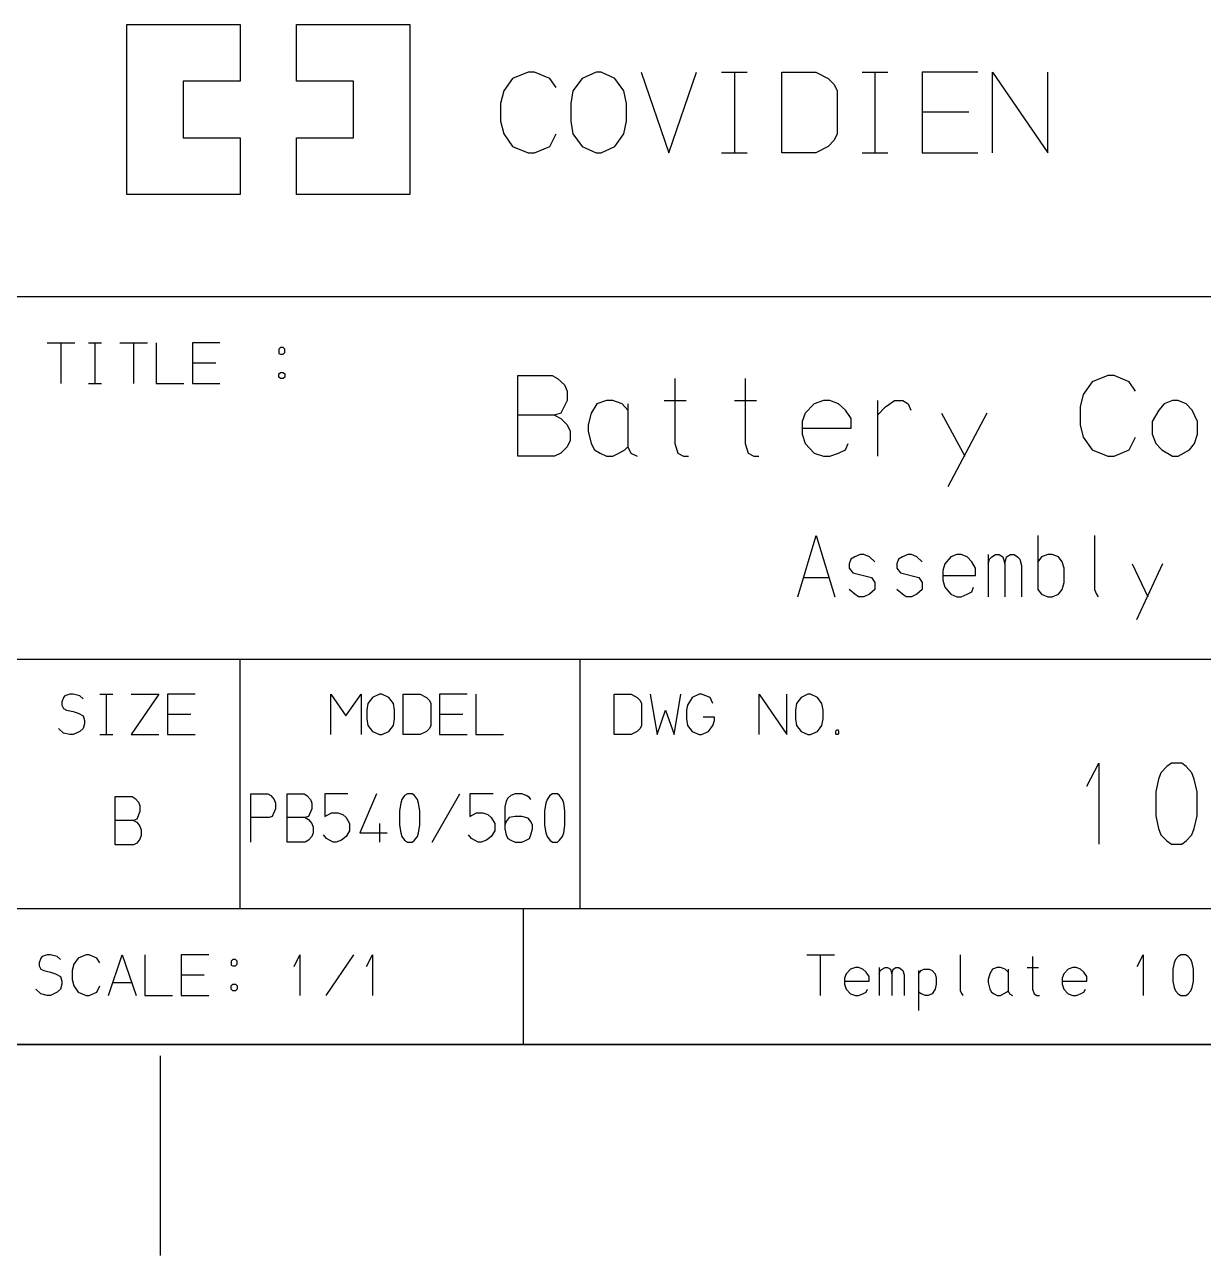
# Model space of a CAD drawing. Extents: x 0 to 1189, y 35 to 806.
# Drawn here: x 866.8 to 1009.8, y 36 to 185.4 of the extents above; entities that cross this region are included whole.
import ezdxf

# ---------------------------------------------------------------- set-up
doc = ezdxf.new("R2010")
doc.units = 0
doc.layers.add('1', color=1, linetype='CONTINUOUS')

msp = doc.modelspace()

# ---------------------------------------------------------------- linework, layer by layer
at = {"layer": '1'}
for p, q in [((879.18, 164.75), (879.18, 185.38)), ((879.18, 185.38), (892.93, 185.38)), ((892.93, 185.38), (892.93, 178.5)), ((899.8, 178.5), (899.8, 185.38)), ((899.8, 185.38), (913.55, 185.38)), ((913.55, 185.38), (913.55, 164.75)), ((927.9, 179.63), (926, 178.85)), ((928.67, 179.63), (927.9, 179.63)), ((930.5, 178.85), (928.67, 179.63)), ((936.12, 179.63), (934.45, 178.85)), ((936.75, 179.63), (936.12, 179.63)), ((938.42, 178.85), (936.75, 179.63)), ((941.6, 179.63), (944.97, 169.83)), ((944.97, 169.83), (948.32, 179.63)), ((951.35, 179.63), (954.47, 179.63)), ((952.95, 169.83), (952.95, 179.63)), ((958.65, 169.83), (958.65, 179.63)), ((958.65, 179.63), (962.77, 179.63)), ((962.77, 179.63), (964.3, 178.85)), ((968.4, 179.63), (971.52, 179.63)), ((970, 169.83), (970, 179.63)), ((982.42, 179.63), (975.7, 179.63)), ((975.7, 179.63), (975.7, 169.83)), ((984.23, 169.83), (984.23, 179.63)), ((984.23, 179.63), (990.95, 169.83)), ((990.95, 169.83), (990.95, 179.63)), ((892.93, 178.5), (886.05, 178.5)), ((886.05, 178.5), (886.05, 171.63)), ((906.68, 178.5), (899.8, 178.5)), ((906.68, 171.63), (906.68, 178.5)), ((926, 178.85), (924.92, 177.33)), ((931.28, 177.73), (930.5, 178.85)), ((934.45, 178.85), (933.3, 177.33)), ((939.5, 177.33), (938.42, 178.85)), ((964.3, 178.85), (965, 178.1)), ((965, 178.1), (965.38, 177.33)), ((924.92, 177.33), (924.55, 175.8)), ((933.3, 177.33), (933.08, 175.8)), ((939.8, 175.8), (939.5, 177.33)), ((965.38, 177.33), (965.38, 172.13)), ((924.55, 175.8), (924.55, 173.65)), ((933.08, 175.8), (933.08, 173.65)), ((939.8, 173.65), (939.8, 175.8)), ((975.7, 174.8), (981.35, 174.8)), ((924.55, 173.65), (924.92, 172.13)), ((933.08, 173.65), (933.3, 172.13)), ((939.5, 172.13), (939.8, 173.65)), ((924.92, 172.13), (926, 170.58)), ((930.5, 170.58), (931.28, 172.13)), ((933.3, 172.13), (934.45, 170.58)), ((938.42, 170.58), (939.5, 172.13)), ((965.38, 172.13), (965, 171.35)), ((886.05, 171.63), (892.93, 171.63)), ((892.93, 171.63), (892.93, 164.75)), ((899.8, 164.75), (899.8, 171.63)), ((899.8, 171.63), (906.68, 171.63)), ((926, 170.58), (927.9, 169.83)), ((928.67, 169.83), (930.5, 170.58)), ((934.45, 170.58), (936.12, 169.83)), ((936.75, 169.83), (938.42, 170.58)), ((964.3, 170.58), (962.77, 169.83)), ((965, 171.35), (964.3, 170.58)), ((927.9, 169.83), (928.67, 169.83)), ((936.12, 169.83), (936.75, 169.83)), ((951.35, 169.83), (954.47, 169.83)), ((962.77, 169.83), (958.65, 169.83)), ((968.4, 169.83), (971.52, 169.83)), ((975.7, 169.83), (982.42, 169.83)), ((892.93, 164.75), (879.18, 164.75)), ((913.55, 164.75), (899.8, 164.75)), ((865.42, 152.38), (1162.45, 152.38)), ((869.55, 146.75), (872.9, 146.75)), ((871.23, 141.85), (871.23, 146.75)), ((874.55, 146.75), (876.13, 146.75)), ((875.35, 141.85), (875.35, 146.75)), ((878.35, 146.75), (881.7, 146.75)), ((880.03, 141.85), (880.03, 146.75)), ((882.75, 146.75), (882.75, 141.85)), ((890.5, 146.75), (887.15, 146.75)), ((887.15, 146.75), (887.15, 141.85)), ((897.83, 146.18), (897.63, 145.98)), ((897.63, 145.98), (897.63, 145.48)), ((897.63, 145.48), (897.83, 145.4)), ((898.15, 146.18), (897.83, 146.18)), ((897.83, 145.4), (898.15, 145.4)), ((898.35, 145.98), (898.15, 146.18)), ((898.15, 145.4), (898.35, 145.6)), ((898.35, 145.6), (898.35, 145.98)), ((887.15, 144.33), (889.98, 144.33)), ((897.63, 143), (897.83, 143.18)), ((897.63, 142.6), (897.63, 143)), ((897.83, 142.43), (897.63, 142.6)), ((897.83, 143.18), (898.15, 143.18)), ((898.15, 142.43), (897.83, 142.43)), ((898.15, 143.18), (898.35, 143)), ((898.35, 142.6), (898.15, 142.43)), ((898.35, 143), (898.35, 142.6)), ((926.65, 133), (926.65, 142.8)), ((926.65, 142.8), (930.78, 142.8)), ((930.78, 142.8), (931.45, 142.43)), ((931.45, 142.43), (932.3, 141.65)), ((945.68, 142.43), (945.68, 134.53)), ((954.2, 142.43), (954.2, 134.53)), ((996.3, 142.05), (995.23, 140.5)), ((998.2, 142.8), (996.3, 142.05)), ((998.98, 142.8), (998.2, 142.8)), ((1000.8, 142.05), (998.98, 142.8)), ((1001.58, 140.9), (1000.8, 142.05)), ((874.55, 141.85), (876.13, 141.85)), ((882.75, 141.85), (886.1, 141.85)), ((887.15, 141.85), (890.5, 141.85)), ((932.3, 141.65), (932.6, 140.9)), ((932.6, 140.9), (932.6, 139.75)), ((995.23, 140.5), (994.85, 138.98)), ((932.6, 139.75), (931.83, 138.23)), ((936.23, 139.38), (935.55, 138.23)), ((937.38, 139.75), (936.23, 139.38)), ((938.15, 139.75), (937.38, 139.75)), ((939.3, 139.38), (938.15, 139.75)), ((939.98, 138.6), (939.3, 139.38)), ((939.98, 139.38), (939.98, 134.15)), ((944.38, 139.75), (947.05, 139.75)), ((952.9, 139.75), (955.58, 139.75)), ((962.58, 139.38), (961.5, 138.23)), ((963.73, 139.75), (962.58, 139.38)), ((964.48, 139.75), (963.73, 139.75)), ((965.55, 139.38), (964.48, 139.75)), ((966.4, 138.6), (965.55, 139.38)), ((970.28, 139.75), (970.28, 133)), ((970.28, 137.98), (971.25, 138.98)), ((971.25, 138.98), (972.33, 139.75)), ((972.33, 139.75), (973.33, 139.75)), ((973.33, 139.75), (974, 139.38)), ((974, 139.38), (974.3, 138.6)), ((994.85, 138.98), (994.85, 136.83)), ((1005.05, 139.38), (1004.38, 138.6)), ((1006.05, 139.75), (1005.05, 139.38)), ((1006.73, 139.75), (1006.05, 139.75)), ((1007.73, 139.38), (1006.73, 139.75)), ((1008.43, 138.6), (1007.73, 139.38)), ((931.08, 137.98), (926.65, 137.98)), ((931.83, 138.23), (931.08, 137.98)), ((931.08, 137.98), (931.83, 137.58)), ((931.83, 137.58), (932.6, 136.83)), ((935.55, 138.23), (935.18, 136.83)), ((961.5, 138.23), (961.13, 137.2)), ((967.08, 137.58), (966.4, 138.6)), ((967.08, 136.43), (967.08, 137.58)), ((978.03, 138.23), (980.85, 133)), ((983.53, 138.23), (978.8, 129.3)), ((1004.38, 138.6), (1003.6, 137.2)), ((1009.1, 137.2), (1008.43, 138.6)), ((932.6, 136.83), (932.98, 136.05)), ((932.98, 136.05), (932.98, 134.9)), ((935.18, 136.83), (935.18, 136.05)), ((935.18, 136.05), (935.55, 134.53)), ((961.13, 137.2), (961.13, 135.68)), ((961.13, 136.43), (967.08, 136.43)), ((994.85, 136.83), (995.23, 135.3)), ((1003.6, 137.2), (1003.6, 135.68)), ((1009.1, 135.68), (1009.1, 137.2)), ((932.98, 134.9), (932.6, 134.15)), ((935.55, 134.53), (935.93, 133.78)), ((945.68, 134.53), (946.05, 133.38)), ((954.2, 134.53), (954.58, 133.38)), ((961.13, 135.68), (961.5, 134.53)), ((961.5, 134.53), (962.58, 133.38)), ((966.4, 133.78), (966.7, 134.53)), ((995.23, 135.3), (996.3, 133.78)), ((1000.8, 133.78), (1001.58, 135.3)), ((1003.6, 135.68), (1004.05, 134.53)), ((1004.05, 134.53), (1004.75, 133.78)), ((1008.1, 133.78), (1008.73, 134.53)), ((1008.73, 134.53), (1009.1, 135.68)), ((931.08, 133), (926.65, 133)), ((931.83, 133.38), (931.08, 133)), ((932.6, 134.15), (931.83, 133.38)), ((935.93, 133.78), (936.63, 133.38)), ((936.63, 133.38), (937.38, 133)), ((937.38, 133), (938.15, 133)), ((938.15, 133), (938.9, 133.38)), ((938.9, 133.38), (939.6, 133.78)), ((939.6, 133.78), (939.98, 134.15)), ((939.98, 134.15), (940.35, 133.38)), ((940.35, 133.38), (941.13, 133)), ((946.05, 133.38), (946.75, 133)), ((946.75, 133), (947.35, 133)), ((954.58, 133.38), (955.28, 133)), ((955.28, 133), (955.88, 133)), ((962.58, 133.38), (963.73, 133)), ((963.73, 133), (964.48, 133)), ((964.48, 133), (965.55, 133.38)), ((965.55, 133.38), (966.4, 133.78)), ((996.3, 133.78), (998.2, 133)), ((998.2, 133), (998.98, 133)), ((998.98, 133), (1000.8, 133.78)), ((1004.75, 133.78), (1006.05, 133)), ((1006.05, 133), (1006.73, 133)), ((1006.73, 133), (1008.1, 133.78)), ((960.6, 115.95), (962.83, 123.4)), ((962.83, 123.4), (965.08, 115.95)), ((989.73, 123.4), (989.73, 116.83)), ((996.58, 123.4), (996.58, 116.83)), ((968.15, 121.08), (967.5, 120.8)), ((968.6, 121.08), (968.15, 121.08)), ((969.28, 120.8), (968.6, 121.08)), ((973.93, 121.08), (973.28, 120.8)), ((974.38, 121.08), (973.93, 121.08)), ((975.05, 120.8), (974.38, 121.08)), ((979.9, 121.08), (979.15, 120.8)), ((980.43, 121.08), (979.9, 121.08)), ((981.13, 120.8), (980.43, 121.08)), ((983.7, 121.08), (983.7, 115.95)), ((984.15, 120.8), (984.6, 121.08)), ((984.6, 121.08), (985.03, 121.08)), ((985.03, 121.08), (985.48, 120.8)), ((985.93, 120.8), (986.4, 121.08)), ((986.4, 121.08), (986.85, 121.08)), ((986.85, 121.08), (987.25, 120.8)), ((990.95, 121.08), (990.18, 120.8)), ((991.45, 121.08), (990.95, 121.08)), ((992.23, 120.8), (991.45, 121.08)), ((967.03, 120.5), (966.83, 119.93)), ((966.83, 119.93), (966.83, 119.43)), ((967.5, 120.8), (967.03, 120.5)), ((969.93, 120.2), (969.28, 120.8)), ((972.8, 120.5), (972.6, 119.93)), ((972.6, 119.93), (972.6, 119.43)), ((973.28, 120.8), (972.8, 120.5)), ((975.7, 120.2), (975.05, 120.8)), ((978.43, 119.93), (978.18, 119.15)), ((979.15, 120.8), (978.43, 119.93)), ((981.7, 120.2), (981.13, 120.8)), ((982.15, 119.43), (981.7, 120.2)), ((983.7, 119.93), (983.85, 120.5)), ((983.85, 120.5), (984.15, 120.8)), ((985.48, 120.8), (985.73, 119.93)), ((985.73, 119.93), (985.93, 120.8)), ((985.73, 119.93), (985.73, 115.95)), ((987.25, 120.8), (987.53, 120.5)), ((987.53, 120.5), (987.73, 119.73)), ((987.73, 119.73), (987.73, 115.95)), ((990.18, 120.8), (989.73, 120.2)), ((992.68, 120.2), (992.23, 120.8)), ((992.93, 119.43), (992.68, 120.2)), ((1001.18, 119.93), (1003.05, 115.95)), ((1004.85, 119.93), (1001.68, 113.15)), ((961.25, 118.28), (964.4, 118.28)), ((966.83, 119.43), (967.28, 118.85)), ((967.28, 118.85), (969.53, 118.28)), ((969.53, 118.28), (969.93, 117.7)), ((972.6, 119.43), (973.05, 118.85)), ((973.05, 118.85), (975.3, 118.28)), ((975.3, 118.28), (975.7, 117.7)), ((978.18, 119.15), (978.18, 117.98)), ((978.18, 118.55), (982.15, 118.55)), ((982.15, 118.55), (982.15, 119.43)), ((992.93, 117.7), (992.93, 119.43)), ((967.5, 116.25), (966.83, 116.83)), ((969.93, 116.83), (969.28, 116.25)), ((969.93, 117.7), (969.93, 116.83)), ((973.28, 116.25), (972.6, 116.83)), ((975.7, 116.83), (975.05, 116.25)), ((975.7, 117.7), (975.7, 116.83)), ((978.18, 117.98), (978.43, 117.1)), ((978.43, 117.1), (979.15, 116.25)), ((981.13, 116.25), (981.7, 116.53)), ((981.7, 116.53), (981.9, 117.1)), ((989.73, 116.83), (990.18, 116.25)), ((992.23, 116.25), (992.68, 116.83)), ((992.68, 116.83), (992.93, 117.7)), ((996.58, 116.83), (996.83, 116.25)), ((967.95, 115.95), (967.5, 116.25)), ((968.6, 115.95), (967.95, 115.95)), ((969.28, 116.25), (968.6, 115.95)), ((973.73, 115.95), (973.28, 116.25)), ((974.38, 115.95), (973.73, 115.95)), ((975.05, 116.25), (974.38, 115.95)), ((979.15, 116.25), (979.9, 115.95)), ((979.9, 115.95), (980.43, 115.95)), ((980.43, 115.95), (981.13, 116.25)), ((990.18, 116.25), (990.95, 115.95)), ((990.95, 115.95), (991.45, 115.95)), ((991.45, 115.95), (992.23, 116.25)), ((996.83, 116.25), (997.03, 115.95)), ((865.42, 108.38), (1162.45, 108.38)), ((892.92, 108.38), (892.92, 78.13)), ((934.17, 108.38), (934.17, 78.13)), ((871.5, 103.73), (871.3, 103.15)), ((871.3, 103.15), (871.3, 102.78)), ((871.68, 103.93), (871.5, 103.73)), ((872.3, 104.13), (871.68, 103.93)), ((872.68, 104.13), (872.3, 104.13)), ((873.48, 103.93), (872.68, 104.13)), ((873.9, 103.55), (873.48, 103.93)), ((875.93, 104.13), (877.5, 104.13)), ((876.73, 99.23), (876.73, 104.13)), ((879.73, 104.13), (883.08, 104.13)), ((883.08, 104.13), (879.73, 99.23)), ((887.48, 104.13), (884.13, 104.13)), ((884.13, 104.13), (884.13, 99.23)), ((903.93, 99.23), (903.93, 104.13)), ((903.93, 104.13), (905.75, 101.5)), ((905.75, 101.5), (907.63, 104.13)), ((907.63, 104.13), (907.63, 99.23)), ((909, 103.73), (908.43, 102.98)), ((909.85, 104.13), (909, 103.73)), ((910.15, 104.13), (909.85, 104.13)), ((911, 103.73), (910.15, 104.13)), ((911.53, 102.98), (911, 103.73)), ((912.73, 99.23), (912.73, 104.13)), ((912.73, 104.13), (914.78, 104.13)), ((914.78, 104.13), (915.55, 103.73)), ((915.55, 103.73), (915.9, 103.35)), ((915.9, 103.35), (916.08, 102.98)), ((920.48, 104.13), (917.13, 104.13)), ((917.13, 104.13), (917.13, 99.23)), ((921.53, 104.13), (921.53, 99.23)), ((938.3, 99.23), (938.3, 104.13)), ((938.3, 104.13), (940.38, 104.13)), ((940.38, 104.13), (941.13, 103.73)), ((941.13, 103.73), (941.48, 103.35)), ((941.48, 103.35), (941.65, 102.98)), ((942.7, 104.13), (943.55, 99.23)), ((945.58, 99.23), (946.4, 104.13)), ((947.8, 103.73), (947.23, 102.78)), ((948.63, 104.13), (947.8, 103.73)), ((948.93, 104.13), (948.63, 104.13)), ((949.98, 103.73), (948.93, 104.13)), ((950.3, 102.98), (949.98, 103.73)), ((955.9, 99.23), (955.9, 104.13)), ((955.9, 104.13), (959.28, 99.23)), ((959.28, 99.23), (959.28, 104.13)), ((961, 103.73), (960.43, 102.98)), ((961.83, 104.13), (961, 103.73)), ((962.13, 104.13), (961.83, 104.13)), ((962.98, 103.73), (962.13, 104.13)), ((963.53, 102.98), (962.98, 103.73)), ((871.3, 102.78), (871.5, 102.4)), ((871.5, 102.4), (871.9, 102.2)), ((871.9, 102.2), (872.68, 102.03)), ((872.68, 102.03), (873.28, 101.83)), ((873.28, 101.83), (873.9, 101.5)), ((884.13, 101.7), (886.95, 101.7)), ((908.43, 102.98), (908.33, 102.2)), ((908.33, 102.2), (908.33, 101.13)), ((911.68, 102.2), (911.53, 102.98)), ((911.68, 101.13), (911.68, 102.2)), ((916.08, 102.98), (916.08, 100.35)), ((917.13, 101.7), (919.95, 101.7)), ((941.65, 102.98), (941.65, 100.35)), ((943.55, 99.23), (944.53, 102.2)), ((944.53, 102.2), (945.58, 99.23)), ((947.23, 102.78), (947.1, 102.2)), ((947.1, 102.2), (947.1, 101.13)), ((960.43, 102.98), (960.3, 102.2)), ((960.3, 102.2), (960.3, 101.13)), ((963.68, 102.2), (963.53, 102.98)), ((963.68, 101.13), (963.68, 102.2)), ((873.9, 101.5), (874.08, 100.93)), ((874.08, 100.55), (873.9, 99.98)), ((874.08, 100.93), (874.08, 100.55)), ((908.33, 101.13), (908.43, 100.35)), ((908.43, 100.35), (909, 99.6)), ((911, 99.6), (911.53, 100.35)), ((911.53, 100.35), (911.68, 101.13)), ((916.08, 100.35), (915.9, 99.98)), ((941.65, 100.35), (941.48, 99.98)), ((947.1, 101.13), (947.23, 100.35)), ((947.23, 100.35), (947.8, 99.6)), ((950.48, 101.33), (949.13, 101.33)), ((949.78, 99.6), (950.3, 100.35)), ((950.3, 100.35), (950.48, 100.93)), ((950.48, 100.93), (950.48, 101.33)), ((960.3, 101.13), (960.43, 100.35)), ((960.43, 100.35), (961, 99.6)), ((962.98, 99.6), (963.53, 100.35)), ((963.53, 100.35), (963.68, 101.13)), ((871.5, 99.4), (870.93, 99.98)), ((872.3, 99.23), (871.5, 99.4)), ((872.68, 99.23), (872.3, 99.23)), ((873.48, 99.6), (872.68, 99.23)), ((873.9, 99.98), (873.48, 99.6)), ((875.93, 99.23), (877.5, 99.23)), ((879.73, 99.23), (883.08, 99.23)), ((884.13, 99.23), (887.48, 99.23)), ((909, 99.6), (909.85, 99.23)), ((909.85, 99.23), (910.15, 99.23)), ((910.15, 99.23), (911, 99.6)), ((914.78, 99.23), (912.73, 99.23)), ((915.55, 99.6), (914.78, 99.23)), ((915.9, 99.98), (915.55, 99.6)), ((917.13, 99.23), (920.48, 99.23)), ((921.53, 99.23), (924.88, 99.23)), ((940.38, 99.23), (938.3, 99.23)), ((941.13, 99.6), (940.38, 99.23)), ((941.48, 99.98), (941.13, 99.6)), ((947.8, 99.6), (948.63, 99.23)), ((948.63, 99.23), (948.93, 99.23)), ((948.93, 99.23), (949.78, 99.6)), ((961, 99.6), (961.83, 99.23)), ((961.83, 99.23), (962.13, 99.23)), ((962.13, 99.23), (962.98, 99.6)), ((965.2, 99.65), (965.28, 99.8)), ((965.2, 99.35), (965.2, 99.65)), ((965.28, 99.23), (965.2, 99.35)), ((965.28, 99.8), (965.48, 99.8)), ((965.48, 99.23), (965.28, 99.23)), ((965.48, 99.8), (965.55, 99.65)), ((965.55, 99.35), (965.48, 99.23)), ((965.55, 99.65), (965.55, 99.35)), ((995.68, 92.95), (997.13, 95.75)), ((997.13, 95.75), (997.13, 85.93)), ((1005.95, 95.75), (1005.35, 95.35)), ((1007.18, 95.75), (1005.95, 95.75)), ((1007.73, 95.35), (1007.18, 95.75)), ((1004.65, 94.6), (1004.35, 93.83)), ((1005.35, 95.35), (1004.65, 94.6)), ((1008.4, 94.6), (1007.73, 95.35)), ((1008.7, 93.83), (1008.4, 94.6)), ((1004.35, 93.83), (1004.05, 92.3)), ((1009.03, 92.3), (1008.7, 93.83)), ((877.8, 85.83), (877.8, 91.73)), ((877.8, 91.73), (879.85, 91.73)), ((879.85, 91.73), (880.2, 91.48)), ((880.2, 91.48), (880.63, 91.03)), ((894.25, 86.18), (894.25, 92.05)), ((894.25, 92.05), (896.3, 92.05)), ((896.3, 92.05), (896.65, 91.83)), ((896.65, 91.83), (897.08, 91.35)), ((897.08, 91.35), (897.23, 90.9)), ((898.65, 86.18), (898.65, 92.05)), ((898.65, 92.05), (900.7, 92.05)), ((900.7, 92.05), (901.05, 91.83)), ((901.05, 91.83), (901.48, 91.35)), ((901.48, 91.35), (901.63, 90.9)), ((906.03, 92.05), (903.23, 92.05)), ((903.23, 92.05), (903.23, 89.3)), ((909.5, 92.05), (907.45, 87.3)), ((912.58, 91.35), (912.43, 90.9)), ((912.9, 91.83), (912.58, 91.35)), ((913.23, 92.05), (912.9, 91.83)), ((913.83, 92.05), (913.23, 92.05)), ((914.1, 91.83), (913.83, 92.05)), ((914.45, 91.35), (914.1, 91.83)), ((914.6, 90.9), (914.45, 91.35)), ((916.25, 86.18), (919.6, 92.05)), ((923.63, 92.05), (920.83, 92.05)), ((920.83, 92.05), (920.83, 89.3)), ((925.23, 91.13), (925.05, 90.45)), ((925.43, 91.5), (925.23, 91.13)), ((925.78, 91.83), (925.43, 91.5)), ((926.3, 92.05), (925.78, 91.83)), ((927.1, 92.05), (926.3, 92.05)), ((927.65, 91.83), (927.1, 92.05)), ((928.03, 91.6), (927.65, 91.83)), ((928.23, 91.35), (928.03, 91.6)), ((930.18, 91.35), (930.03, 90.9)), ((930.53, 91.83), (930.18, 91.35)), ((930.83, 92.05), (930.53, 91.83)), ((931.43, 92.05), (930.83, 92.05)), ((931.7, 91.83), (931.43, 92.05)), ((932.05, 91.35), (931.7, 91.83)), ((932.2, 90.9), (932.05, 91.35)), ((1004.05, 92.3), (1004.05, 89.38)), ((1009.03, 89.38), (1009.03, 92.3)), ((880.78, 89.88), (880.4, 88.98)), ((880.63, 91.03), (880.78, 90.58)), ((880.78, 90.58), (880.78, 89.88)), ((897.23, 90.2), (896.83, 89.3)), ((897.23, 90.9), (897.23, 90.2)), ((901.63, 90.2), (901.25, 89.3)), ((901.63, 90.9), (901.63, 90.2)), ((903.23, 89.3), (904.03, 89.75)), ((904.03, 89.75), (904.8, 89.75)), ((904.8, 89.75), (905.4, 89.53)), ((912.43, 90.9), (912.28, 89.98)), ((912.28, 89.98), (912.28, 88.23)), ((914.75, 89.98), (914.6, 90.9)), ((914.75, 88.23), (914.75, 89.98)), ((920.83, 89.3), (921.63, 89.75)), ((921.63, 89.75), (922.4, 89.75)), ((922.4, 89.75), (923, 89.53)), ((925.05, 90.45), (925.05, 87.78)), ((930.03, 90.9), (929.88, 89.98)), ((929.88, 89.98), (929.88, 88.23)), ((932.35, 89.98), (932.2, 90.9)), ((932.35, 88.23), (932.35, 89.98)), ((880, 88.8), (877.8, 88.8)), ((880.4, 88.98), (880, 88.8)), ((880, 88.8), (880.4, 88.58)), ((880.4, 88.58), (880.78, 88.13)), ((880.78, 88.13), (880.95, 87.68)), ((896.45, 89.15), (894.25, 89.15)), ((896.83, 89.3), (896.45, 89.15)), ((900.85, 89.15), (898.65, 89.15)), ((901.25, 89.3), (900.85, 89.15)), ((900.85, 89.15), (901.25, 88.93)), ((901.25, 88.93), (901.63, 88.45)), ((901.63, 88.45), (901.8, 88)), ((905.4, 89.53), (905.8, 89.15)), ((905.8, 89.15), (906.2, 88.45)), ((906.2, 88.45), (906.2, 87.55)), ((909.85, 88.45), (909.85, 86.18)), ((912.28, 88.23), (912.43, 87.3)), ((914.6, 87.3), (914.75, 88.23)), ((923, 89.53), (923.4, 89.15)), ((923.4, 89.15), (923.83, 88.45)), ((923.83, 88.45), (923.83, 87.55)), ((925.23, 88.68), (925.05, 88.23)), ((925.58, 89.15), (925.23, 88.68)), ((926.3, 89.3), (925.58, 89.15)), ((927.1, 89.3), (926.3, 89.3)), ((927.88, 89.08), (927.1, 89.3)), ((928.23, 88.68), (927.88, 89.08)), ((928.4, 88.23), (928.23, 88.68)), ((928.4, 87.78), (928.4, 88.23)), ((929.88, 88.23), (930.03, 87.3)), ((932.2, 87.3), (932.35, 88.23)), ((1004.05, 89.38), (1004.35, 87.85)), ((1008.7, 87.85), (1009.03, 89.38)), ((880.95, 86.98), (880.78, 86.53)), ((880.95, 87.68), (880.95, 86.98)), ((901.63, 86.85), (901.25, 86.4)), ((901.8, 87.3), (901.63, 86.85)), ((901.8, 88), (901.8, 87.3)), ((903.43, 86.63), (903.05, 87.08)), ((904.23, 86.18), (903.43, 86.63)), ((905.8, 86.85), (905.23, 86.4)), ((906.2, 87.55), (905.8, 86.85)), ((907.45, 87.3), (910.8, 87.3)), ((912.43, 87.3), (912.58, 86.85)), ((912.58, 86.85), (912.9, 86.4)), ((914.1, 86.4), (914.45, 86.85)), ((914.45, 86.85), (914.6, 87.3)), ((921.03, 86.63), (920.65, 87.08)), ((921.83, 86.18), (921.03, 86.63)), ((923.4, 86.85), (922.83, 86.4)), ((923.83, 87.55), (923.4, 86.85)), ((925.05, 87.78), (925.23, 87.08)), ((925.23, 87.08), (925.43, 86.63)), ((925.43, 86.63), (925.78, 86.4)), ((927.65, 86.4), (928.03, 86.63)), ((928.03, 86.63), (928.23, 87.08)), ((928.23, 87.08), (928.4, 87.78)), ((930.03, 87.3), (930.18, 86.85)), ((930.18, 86.85), (930.53, 86.4)), ((931.7, 86.4), (932.05, 86.85)), ((932.05, 86.85), (932.2, 87.3)), ((1004.35, 87.85), (1004.65, 87.08)), ((1004.65, 87.08), (1005.35, 86.33)), ((1007.73, 86.33), (1008.4, 87.08)), ((1008.4, 87.08), (1008.7, 87.85)), ((880, 85.83), (877.8, 85.83)), ((880.4, 86.05), (880, 85.83)), ((880.78, 86.53), (880.4, 86.05)), ((900.85, 86.18), (898.65, 86.18)), ((901.25, 86.4), (900.85, 86.18)), ((904.6, 86.18), (904.23, 86.18)), ((905.23, 86.4), (904.6, 86.18)), ((912.9, 86.4), (913.23, 86.18)), ((913.23, 86.18), (913.83, 86.18)), ((913.83, 86.18), (914.1, 86.4)), ((922.2, 86.18), (921.83, 86.18)), ((922.83, 86.4), (922.2, 86.18)), ((925.78, 86.4), (926.3, 86.18)), ((926.3, 86.18), (927.1, 86.18)), ((927.1, 86.18), (927.65, 86.4)), ((930.53, 86.4), (930.83, 86.18)), ((930.83, 86.18), (931.43, 86.18)), ((931.43, 86.18), (931.7, 86.4)), ((1005.35, 86.33), (1005.95, 85.93)), ((1005.95, 85.93), (1007.18, 85.93)), ((1007.18, 85.93), (1007.73, 86.33)), ((865.42, 78.13), (1162.45, 78.13)), ((927.3, 78.13), (927.3, 61.63)), ((868.75, 72.1), (868.55, 71.53)), ((868.93, 72.3), (868.75, 72.1)), ((869.55, 72.5), (868.93, 72.3)), ((869.93, 72.5), (869.55, 72.5)), ((870.73, 72.3), (869.93, 72.5)), ((871.15, 71.93), (870.73, 72.3)), ((873.3, 72.1), (872.75, 71.35)), ((874.25, 72.5), (873.3, 72.1)), ((874.63, 72.5), (874.25, 72.5)), ((875.55, 72.1), (874.63, 72.5)), ((875.93, 71.53), (875.55, 72.1)), ((876.98, 67.58), (878.65, 72.5)), ((878.65, 72.5), (880.33, 67.58)), ((881.38, 72.5), (881.38, 67.58)), ((889.13, 72.5), (885.78, 72.5)), ((885.78, 72.5), (885.78, 67.58)), ((892.05, 71.93), (891.85, 71.73)), ((891.85, 71.73), (891.85, 71.23)), ((892.38, 71.93), (892.05, 71.93)), ((892.58, 71.73), (892.38, 71.93)), ((892.58, 71.35), (892.58, 71.73)), ((899.48, 71.08), (900.2, 72.5)), ((900.2, 72.5), (900.2, 67.58)), ((903.38, 67.58), (906.73, 72.5)), ((908.28, 71.08), (909, 72.5)), ((909, 72.5), (909, 67.58)), ((961.68, 72.5), (965.05, 72.5)), ((963.35, 67.58), (963.35, 72.5)), ((980.28, 72.5), (980.28, 68.15)), ((989.08, 72.3), (989.08, 68.35)), ((1001.78, 71.08), (1002.5, 72.5)), ((1002.5, 72.5), (1002.5, 67.58)), ((1006.4, 71.93), (1006.25, 71.53)), ((1006.75, 72.3), (1006.4, 71.93)), ((1007.05, 72.5), (1006.75, 72.3)), ((1007.68, 72.5), (1007.05, 72.5)), ((1007.95, 72.3), (1007.68, 72.5)), ((1008.28, 71.93), (1007.95, 72.3)), ((1008.43, 71.53), (1008.28, 71.93)), ((868.55, 71.53), (868.55, 71.15)), ((868.55, 71.15), (868.75, 70.78)), ((868.75, 70.78), (869.15, 70.58)), ((869.15, 70.58), (869.93, 70.38)), ((869.93, 70.38), (870.53, 70.2)), ((870.53, 70.2), (871.15, 69.88)), ((872.75, 71.35), (872.58, 70.58)), ((872.58, 70.58), (872.58, 69.5)), ((891.85, 71.23), (892.05, 71.15)), ((892.05, 71.15), (892.38, 71.15)), ((892.38, 71.15), (892.58, 71.35)), ((966.45, 70.2), (966.28, 69.68)), ((967, 70.78), (966.45, 70.2)), ((967.58, 70.95), (967, 70.78)), ((967.95, 70.95), (967.58, 70.95)), ((968.48, 70.78), (967.95, 70.95)), ((968.9, 70.38), (968.48, 70.78)), ((969.25, 69.88), (968.9, 70.38)), ((970.48, 70.95), (970.48, 67.58)), ((970.48, 70.2), (970.6, 70.58)), ((970.6, 70.58), (970.83, 70.78)), ((970.83, 70.78), (971.18, 70.95)), ((971.18, 70.95), (971.48, 70.95)), ((971.48, 70.95), (971.83, 70.78)), ((971.83, 70.78), (972, 70.2)), ((972, 70.2), (972.15, 70.78)), ((972, 70.2), (972, 67.58)), ((972.15, 70.78), (972.5, 70.95)), ((972.5, 70.95), (972.85, 70.95)), ((972.85, 70.95), (973.15, 70.78)), ((973.15, 70.78), (973.35, 70.58)), ((973.35, 70.58), (973.5, 70.08)), ((975.23, 70.58), (975.23, 65.75)), ((975.23, 70.2), (975.58, 70.58)), ((975.58, 70.58), (975.88, 70.78)), ((975.88, 70.78), (976.55, 70.78)), ((976.55, 70.78), (976.9, 70.58)), ((976.9, 70.58), (977.25, 70.2)), ((977.25, 70.2), (977.4, 69.68)), ((983.88, 70.2), (983.68, 69.5)), ((984.23, 70.78), (983.88, 70.2)), ((984.8, 70.95), (984.23, 70.78)), ((985.18, 70.95), (984.8, 70.95)), ((985.75, 70.78), (985.18, 70.95)), ((986.1, 70.38), (985.75, 70.78)), ((986.1, 70.78), (986.1, 68.15)), ((988.43, 70.95), (989.78, 70.95)), ((992.88, 70.2), (992.68, 69.68)), ((993.4, 70.78), (992.88, 70.2)), ((993.98, 70.95), (993.4, 70.78)), ((994.35, 70.95), (993.98, 70.95)), ((994.9, 70.78), (994.35, 70.95)), ((995.3, 70.38), (994.9, 70.78)), ((995.65, 69.88), (995.3, 70.38)), ((1006.25, 71.53), (1006.1, 70.78)), ((1006.1, 70.78), (1006.1, 69.3)), ((1008.6, 70.78), (1008.43, 71.53)), ((1008.6, 69.3), (1008.6, 70.78)), ((871.15, 69.88), (871.33, 69.3)), ((871.33, 68.93), (871.15, 68.35)), ((871.33, 69.3), (871.33, 68.93)), ((872.58, 69.5), (872.75, 68.73)), ((872.75, 68.73), (873.3, 67.98)), ((875.55, 67.98), (875.93, 68.73)), ((877.48, 69.13), (879.83, 69.13)), ((885.78, 70.08), (888.6, 70.08)), ((891.85, 68.73), (892.05, 68.93)), ((891.85, 68.35), (891.85, 68.73)), ((892.05, 68.93), (892.38, 68.93)), ((892.38, 68.93), (892.58, 68.73)), ((892.58, 68.73), (892.58, 68.35)), ((966.28, 69.68), (966.28, 68.93)), ((966.28, 69.3), (969.25, 69.3)), ((966.28, 68.93), (966.45, 68.35)), ((969.25, 69.3), (969.25, 69.88)), ((973.5, 70.08), (973.5, 67.58)), ((977.4, 68.93), (977.25, 68.35)), ((977.4, 69.68), (977.4, 68.93)), ((983.68, 69.5), (983.68, 69.13)), ((983.68, 69.13), (983.88, 68.35)), ((992.68, 69.68), (992.68, 68.93)), ((992.68, 69.3), (995.65, 69.3)), ((992.68, 68.93), (992.88, 68.35)), ((995.65, 69.3), (995.65, 69.88)), ((1006.1, 69.3), (1006.25, 68.55)), ((1008.43, 68.55), (1008.6, 69.3)), ((868.75, 67.78), (868.18, 68.35)), ((869.55, 67.58), (868.75, 67.78)), ((869.93, 67.58), (869.55, 67.58)), ((870.73, 67.98), (869.93, 67.58)), ((871.15, 68.35), (870.73, 67.98)), ((873.3, 67.98), (874.25, 67.58)), ((874.25, 67.58), (874.63, 67.58)), ((874.63, 67.58), (875.55, 67.98)), ((881.38, 67.58), (884.73, 67.58)), ((885.78, 67.58), (889.13, 67.58)), ((892.05, 68.15), (891.85, 68.35)), ((892.38, 68.15), (892.05, 68.15)), ((892.58, 68.35), (892.38, 68.15)), ((966.45, 68.35), (967, 67.78)), ((967, 67.78), (967.58, 67.58)), ((967.58, 67.58), (967.95, 67.58)), ((967.95, 67.58), (968.48, 67.78)), ((968.48, 67.78), (968.9, 67.98)), ((968.9, 67.98), (969.05, 68.35)), ((975.58, 67.78), (975.23, 67.98)), ((976.08, 67.58), (975.58, 67.78)), ((976.4, 67.58), (976.08, 67.58)), ((976.9, 67.78), (976.4, 67.58)), ((977.25, 68.35), (976.9, 67.78)), ((980.28, 68.15), (980.48, 67.78)), ((980.48, 67.78), (980.63, 67.58)), ((983.88, 68.35), (984.08, 67.98)), ((984.08, 67.98), (984.4, 67.78)), ((984.4, 67.78), (984.8, 67.58)), ((984.8, 67.58), (985.18, 67.58)), ((985.18, 67.58), (985.55, 67.78)), ((985.55, 67.78), (985.9, 67.98)), ((985.9, 67.98), (986.1, 68.15)), ((986.1, 68.15), (986.28, 67.78)), ((986.28, 67.78), (986.65, 67.58)), ((989.08, 68.35), (989.28, 67.78)), ((989.28, 67.78), (989.6, 67.58)), ((989.6, 67.58), (989.93, 67.58)), ((992.88, 68.35), (993.4, 67.78)), ((993.4, 67.78), (993.98, 67.58)), ((993.98, 67.58), (994.35, 67.58)), ((994.35, 67.58), (994.9, 67.78)), ((994.9, 67.78), (995.3, 67.98)), ((995.3, 67.98), (995.48, 68.35)), ((1006.25, 68.55), (1006.4, 68.15)), ((1006.4, 68.15), (1006.75, 67.78)), ((1006.75, 67.78), (1007.05, 67.58)), ((1007.05, 67.58), (1007.68, 67.58)), ((1007.68, 67.58), (1007.95, 67.78)), ((1007.95, 67.78), (1008.28, 68.15)), ((1008.28, 68.15), (1008.43, 68.55)), ((1162.45, 61.63), (26.55, 61.63)), ((502.35, 61.63), (1162.45, 61.63)), ((883.3, 36.03), (883.3, 60.25))]:
    msp.add_line(p, q, dxfattribs=at)

doc.saveas('drawing.dxf')
